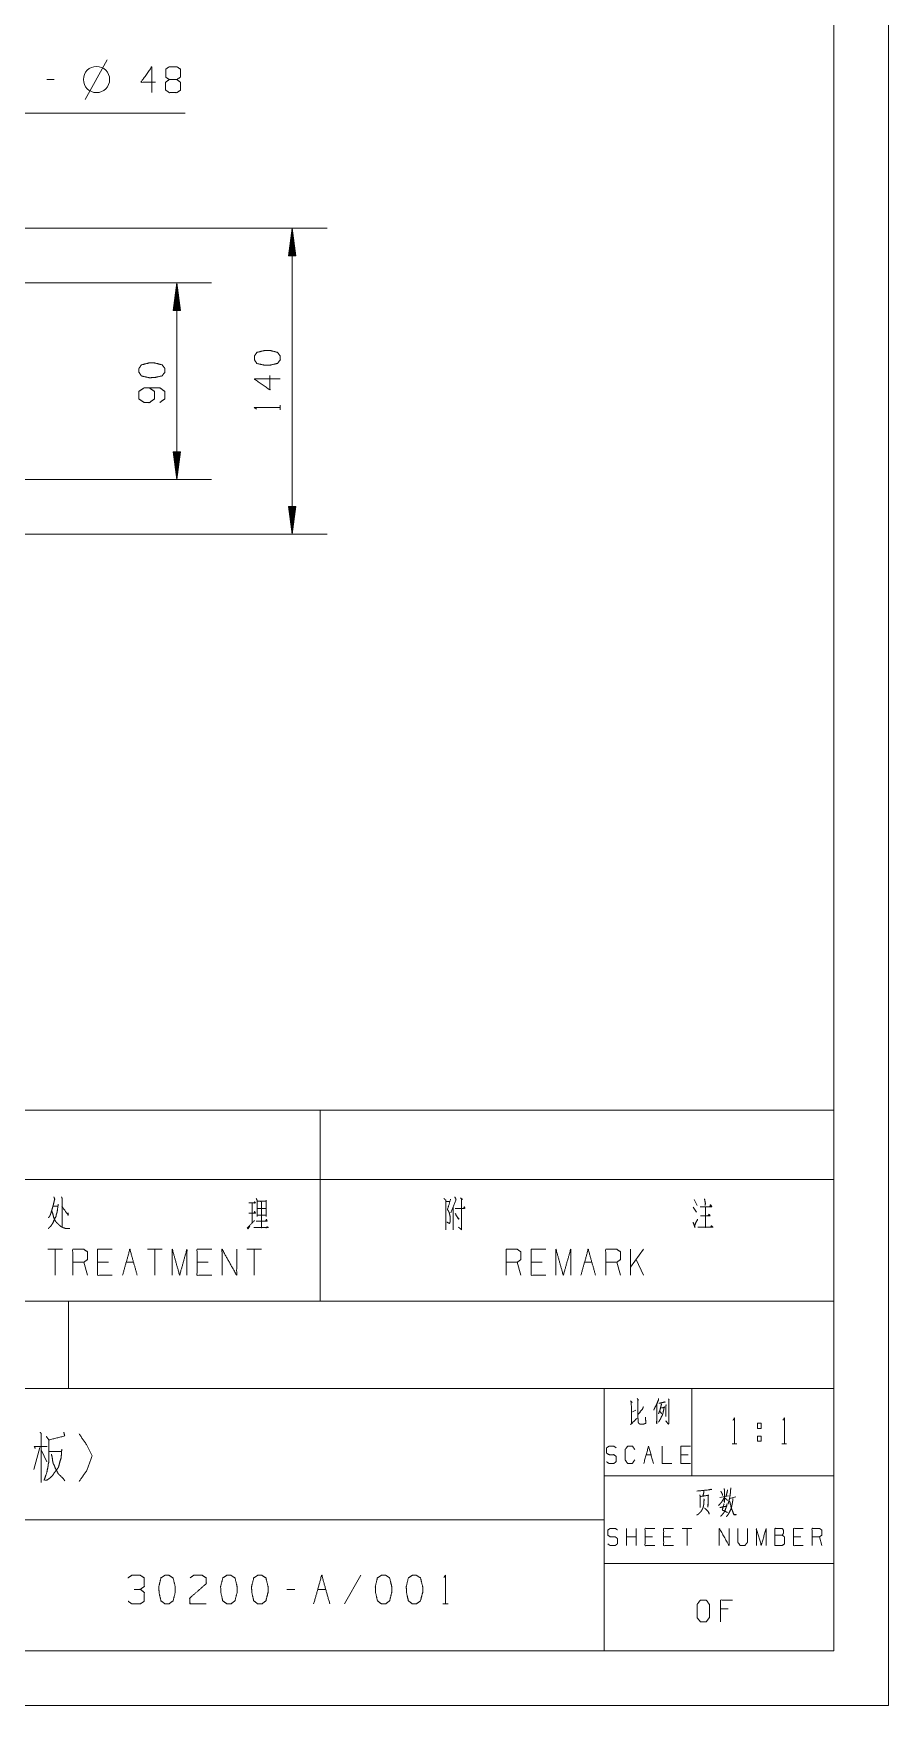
# Model space of a CAD drawing. Header units: millimetres. Extents: x 0 to 210, y 0 to 297.
# Drawn here: x 131.8 to 210, y 0 to 153 of the extents above; entities that cross this region are included whole.
import ezdxf

# ---------------------------------------------------------------- set-up
doc = ezdxf.new("R2010")
doc.units = ezdxf.units.MM
doc.layers.add('101', color=7, linetype='Continuous', true_color=0xffffff)

msp = doc.modelspace()

# ---------------------------------------------------------------- linework, layer by layer
at = {"layer": '101', "color": 133, "linetype": 'Continuous', "lineweight": 18}
for p, q in [((210, 0), (210, 297)), ((205, 5), (205, 292)), ((25, 37), (205, 37)), ((135, 37), (135, 29)), ((25, 29), (205, 29)), ((184, 29), (184, 5)), ((192, 29), (192, 21)), ((184, 21), (205, 21)), ((75, 17), (184, 17)), ((184, 13), (205, 13)), ((25, 5), (205, 5)), ((25, 5), (205, 5)), ((0, 0), (210, 0))]:
    msp.add_line(p, q, dxfattribs=at)
at = {"layer": '101', "color": 72, "linetype": 'Continuous', "lineweight": 18}
for p, q in [((136.52, 146.9), (138.52, 150.55)), ((133.68, 148.74), (133.01, 148.74)), ((154.37, 118.52), (154.37, 118.94)), ((128, 54.46), (158, 54.46)), ((158, 54.46), (205, 54.46)), ((158, 54.46), (158, 48.11)), ((205, 54.46), (205, 48.11)), ((128, 48.11), (158, 48.11)), ((158, 48.11), (158, 37)), ((158, 48.11), (205, 48.11)), ((205, 48.11), (205, 37)), ((151.81, 45.95), (151.81, 44.13)), ((169.52, 46.1), (169.87, 46.1)), ((170.84, 46.45), (171.02, 46.3)), ((192.21, 46.3), (192.51, 45.75)), ((133.6, 45.68), (134.03, 45.68)), ((152.25, 45.48), (153.03, 45.48)), ((170.17, 45.6), (170.17, 43.53)), ((192.12, 45.6), (192.42, 45.12)), ((134.45, 41.74), (133.11, 41.74)), ((133.78, 41.74), (133.78, 39.36)), ((143.56, 41.74), (142.21, 41.74)), ((142.88, 41.74), (142.88, 39.36)), ((152.66, 41.74), (151.32, 41.74)), ((151.99, 41.74), (151.99, 39.36)), ((187.58, 41.74), (186.41, 40.09)), ((186.41, 39.36), (186.41, 41.74)), ((136.73, 39.36), (136.39, 40.56)), ((138.67, 40.56), (137.66, 40.56)), ((140.27, 40.56), (140.94, 40.56)), ((147.77, 40.56), (146.76, 40.56)), ((176.37, 39.36), (176.04, 40.56)), ((178.31, 40.56), (177.31, 40.56)), ((182.19, 40.56), (182.87, 40.56)), ((185.48, 39.36), (185.14, 40.56)), ((187.58, 39.36), (186.91, 40.79)), ((128, 37), (158, 37)), ((158, 37), (205, 37)), ((186.57, 26.88), (186.89, 27.01)), ((198.01, 24.65), (198.01, 24.18)), ((198.01, 24.65), (198.35, 24.65)), ((132.37, 23.6), (131.84, 21.59)), ((132.54, 23.32), (133.01, 22.3)), ((133.21, 23.24), (134.32, 23.24)), ((187.83, 22.95), (188.27, 22.95)), ((191.67, 22.95), (191, 22.95)), ((195.7, 23.93), (196.13, 23.93)), ((200.25, 23.93), (200.68, 23.93)), ((194.57, 19.02), (195.36, 19.18)), ((195.48, 18.95), (196.02, 19.08)), ((186.03, 14.64), (186.03, 16.21)), ((186.92, 15.43), (186.03, 15.43)), ((186.92, 14.64), (186.92, 16.21)), ((188.4, 15.43), (187.73, 15.43)), ((190.09, 15.43), (189.43, 15.43)), ((192.01, 16.21), (191.12, 16.21)), ((191.57, 16.21), (191.57, 14.64)), ((201.97, 15.43), (201.31, 15.43)), ((203.89, 14.64), (203.67, 15.43)), ((161.73, 11.92), (160.25, 9.3)), ((155.7, 10.63), (154.96, 10.63)), ((157.79, 10.63), (158.53, 10.63)), ((169.24, 9.3), (169.71, 9.3)), ((195.32, 8.85), (194.63, 8.85))]:
    msp.add_line(p, q, dxfattribs=at)
at = {"layer": '101', "color": 22, "linetype": 'Continuous', "lineweight": 18}
for p, q in [((127.68, 145.65), (145.67, 145.65)), ((129.33, 135.14), (158.64, 135.14)), ((155.46, 135.14), (155.13, 132.6)), ((155.44, 132.6), (155.44, 134.95)), ((155.8, 132.6), (155.46, 135.14)), ((155.46, 135.14), (155.46, 107.14)), ((155.49, 132.6), (155.49, 134.95)), ((155.24, 132.6), (155.24, 133.4)), ((155.29, 132.6), (155.29, 133.79)), ((155.34, 132.6), (155.34, 134.18)), ((155.39, 132.6), (155.39, 134.56)), ((155.54, 132.6), (155.54, 134.56)), ((155.59, 132.6), (155.59, 134.18)), ((155.64, 132.6), (155.64, 133.79)), ((155.69, 132.6), (155.69, 133.4)), ((155.13, 132.6), (155.13, 132.63)), ((155.13, 132.6), (155.13, 132.63)), ((155.13, 132.6), (155.8, 132.6)), ((155.19, 132.6), (155.19, 133.02)), ((155.74, 132.6), (155.74, 133.02)), ((155.79, 132.6), (155.79, 132.63)), ((155.79, 132.6), (155.79, 132.63)), ((88.09, 130.14), (148.08, 130.14)), ((144.9, 130.14), (144.57, 127.6)), ((145.24, 127.6), (144.9, 130.14)), ((144.9, 112.14), (144.9, 130.14)), ((144.73, 127.6), (144.73, 128.79)), ((144.78, 127.6), (144.78, 129.18)), ((144.83, 127.6), (144.83, 129.56)), ((144.88, 127.6), (144.88, 129.95)), ((144.93, 127.6), (144.93, 129.95)), ((144.98, 127.6), (144.98, 129.56)), ((145.03, 127.6), (145.03, 129.18)), ((145.08, 127.6), (145.08, 128.79)), ((144.57, 127.6), (144.57, 127.63)), ((144.57, 127.6), (144.57, 127.63)), ((144.57, 127.6), (145.24, 127.6)), ((144.62, 127.6), (144.62, 128.02)), ((144.67, 127.6), (144.67, 128.4)), ((145.13, 127.6), (145.13, 128.4)), ((145.18, 127.6), (145.18, 128.02)), ((145.23, 127.6), (145.23, 127.63)), ((145.23, 127.6), (145.23, 127.63)), ((144.57, 114.68), (144.57, 114.65)), ((145.24, 114.68), (144.57, 114.68)), ((144.57, 114.68), (144.57, 114.65)), ((144.57, 114.68), (144.9, 112.14)), ((144.62, 114.68), (144.62, 114.26)), ((144.67, 114.68), (144.67, 113.88)), ((144.73, 114.68), (144.73, 113.49)), ((144.78, 114.68), (144.78, 113.1)), ((144.83, 114.68), (144.83, 112.72)), ((144.88, 114.68), (144.88, 112.33)), ((144.9, 112.14), (145.24, 114.68)), ((144.93, 114.68), (144.93, 112.33)), ((144.98, 114.68), (144.98, 112.72)), ((145.03, 114.68), (145.03, 113.1)), ((145.08, 114.68), (145.08, 113.49)), ((145.13, 114.68), (145.13, 113.88)), ((145.18, 114.68), (145.18, 114.26)), ((145.23, 114.68), (145.23, 114.65)), ((145.23, 114.68), (145.23, 114.65)), ((88.09, 112.14), (148.08, 112.14)), ((155.8, 109.68), (155.13, 109.68)), ((155.13, 109.68), (155.13, 109.65)), ((155.13, 109.68), (155.46, 107.14)), ((155.13, 109.68), (155.13, 109.65)), ((155.19, 109.68), (155.19, 109.26)), ((155.24, 109.68), (155.24, 108.88)), ((155.29, 109.68), (155.29, 108.49)), ((155.34, 109.68), (155.34, 108.1)), ((155.39, 109.68), (155.39, 107.72)), ((155.44, 109.68), (155.44, 107.33)), ((155.46, 107.14), (155.8, 109.68)), ((155.49, 109.68), (155.49, 107.33)), ((155.54, 109.68), (155.54, 107.72)), ((155.59, 109.68), (155.59, 108.1)), ((155.64, 109.68), (155.64, 108.49)), ((155.69, 109.68), (155.69, 108.88)), ((155.74, 109.68), (155.74, 109.26)), ((155.79, 109.68), (155.79, 109.65)), ((155.79, 109.68), (155.79, 109.65)), ((129.33, 107.14), (158.64, 107.14))]:
    msp.add_line(p, q, dxfattribs=at)
at = {"layer": '101', "color": 151, "linetype": 'Continuous', "lineweight": 18}
for p, q in [((135.33, 130.14), (133.03, 130.14)), ((135.33, 112.14), (133.03, 112.14))]:
    msp.add_line(p, q, dxfattribs=at)
at = {"layer": '101', "color": 72, "linetype": 'Continuous', "lineweight": 18}
msp.add_circle((137.56, 148.74), 1.2, dxfattribs=at)
for points, knots in [([(142.96, 148.49), (141.62, 148.49), (142.62, 149.91), (142.62, 147.54)], [0, 0, 0.245869, 0.565295, 1, 1]), ([(144.21, 148.74), (143.89, 148.96), (143.89, 149.69), (144.21, 149.91), (144.9, 149.91), (145.24, 149.69), (145.24, 148.96), (144.9, 148.74), (144.21, 148.74), (143.87, 148.49), (143.87, 147.79), (144.21, 147.54), (144.9, 147.54), (145.24, 147.76), (145.24, 148.49), (144.9, 148.74)], [0, 0, 0.047573, 0.136085, 0.183658, 0.267815, 0.317165, 0.405677, 0.455027, 0.539185, 0.590297, 0.675756, 0.726869, 0.811026, 0.860376, 0.948888, 1, 1]), ([(154.37, 123.44), (154.12, 123.78), (153.42, 123.96), (152.95, 123.96), (152.22, 123.78), (152, 123.44), (152, 123.11), (152.22, 122.77), (152.95, 122.6), (153.42, 122.61), (154.12, 122.77), (154.37, 123.11), (154.37, 123.44)], [0, 0, 0.067526, 0.183971, 0.260584, 0.380943, 0.446141, 0.500306, 0.565504, 0.685863, 0.762529, 0.87831, 0.945835, 1, 1]), ([(143.81, 122.31), (143.56, 122.64), (142.86, 122.82), (142.39, 122.82), (141.66, 122.64), (141.44, 122.31), (141.44, 121.97), (141.66, 121.63), (142.39, 121.46), (142.86, 121.48), (143.56, 121.63), (143.81, 121.97), (143.81, 122.31)], [0, 0, 0.067526, 0.183971, 0.260583, 0.380943, 0.446141, 0.500306, 0.565504, 0.685863, 0.762528, 0.878309, 0.945835, 1, 1]), ([(153.42, 121.68), (153.42, 120.34), (152, 121.35), (154.37, 121.35)], [0, 0, 0.245869, 0.565295, 1, 1]), ([(143.34, 119.2), (143.81, 119.52), (143.81, 120.21), (143.34, 120.54), (141.91, 120.54), (141.44, 120.21), (141.44, 119.52), (141.91, 119.2), (142.39, 119.18), (142.86, 119.52), (142.86, 120.21), (142.39, 120.54)], [0, 0, 0.076856, 0.169525, 0.247728, 0.439296, 0.5175, 0.610168, 0.687025, 0.750925, 0.829128, 0.921797, 1, 1]), ([(152.2, 118.59), (152, 118.73), (154.37, 118.73)], [0, 0, 0.093491, 1, 1]), ([(133.65, 46.55), (133.74, 46.33), (133.65, 46), (133.62, 45.83), (133.55, 45.6), (133.48, 45.35), (133.41, 45.12), (133.35, 44.93), (133.27, 44.77), (133.16, 44.6)], [0, 0, 0.116543, 0.278922, 0.364994, 0.478699, 0.603955, 0.717661, 0.817415, 0.901348, 1, 1]), ([(134.36, 46.53), (134.43, 46.35), (134.43, 43.83)], [0, 0, 0.06955, 1, 1]), ([(151.49, 45.98), (152.1, 45.98), (152.02, 46.08), (151.99, 45.95)], [0, 0, 0.704249, 0.847765, 1, 1]), ([(152.17, 46.38), (152.25, 46.22), (152.25, 44.73), (152.25, 44.85), (153.07, 44.85), (153.07, 44.73), (153.07, 46.22), (153.07, 46.13), (152.25, 46.13), (152.64, 46.13), (152.64, 43.73), (151.94, 43.73), (153.28, 43.73), (153.19, 43.78), (153.17, 43.83), (153.07, 43.67)], [0, 0, 0.016858, 0.162099, 0.174203, 0.252928, 0.265032, 0.410274, 0.419956, 0.498682, 0.536333, 0.76872, 0.837177, 0.967246, 0.977078, 0.982212, 1, 1]), ([(169.34, 46.38), (169.5, 46.22), (169.5, 43.53)], [0, 0, 0.074912, 1, 1]), ([(169.94, 46.33), (169.66, 45.37), (169.77, 45.2), (169.84, 45.02), (169.91, 44.68), (169.91, 44.25), (169.84, 44.1), (169.59, 44.23)], [0, 0, 0.379816, 0.458223, 0.530548, 0.667372, 0.830226, 0.89377, 1, 1]), ([(170.33, 46.53), (170.44, 46.3), (169.96, 45.08)], [0, 0, 0.1591, 1, 1]), ([(170.95, 46.35), (170.95, 43.53), (170.68, 43.75)], [0, 0, 0.890401, 1, 1]), ([(193.17, 46.35), (193.26, 45.87), (193.27, 45.98), (193.22, 45.75)], [0, 0, 0.592187, 0.716659, 1, 1]), ([(134.06, 45.85), (133.95, 45.12), (133.88, 44.9), (133.85, 44.73), (133.74, 44.55), (133.65, 44.35), (133.6, 44.2), (133.48, 44), (133.37, 43.85), (133.14, 43.63)], [0, 0, 0.296654, 0.39214, 0.464421, 0.547268, 0.635794, 0.700206, 0.795423, 0.869796, 1, 1]), ([(133.48, 45.2), (133.55, 45.02), (133.6, 44.83), (133.64, 44.65), (133.81, 44.3), (133.9, 44.2), (134.15, 43.95), (134.29, 43.83), (134.47, 43.73), (134.71, 43.65), (134.94, 43.65), (135.12, 43.63)], [0, 0, 0.075193, 0.157622, 0.228748, 0.384953, 0.438117, 0.578252, 0.653438, 0.734338, 0.837349, 0.928887, 1, 1]), ([(134.4, 45.65), (134.98, 44.85), (134.98, 45.08)], [0, 0, 0.814823, 1, 1]), ([(151.57, 43.85), (151.41, 43.6), (151.34, 43.67), (152.02, 44.38)], [0, 0, 0.214442, 0.289032, 1, 1]), ([(151.48, 45.05), (152.1, 45.05), (152.02, 45.2), (151.99, 45.08)], [0, 0, 0.676568, 0.857927, 1, 1]), ([(152.17, 44.3), (153.17, 44.3), (153.1, 44.48), (153.03, 44.33)], [0, 0, 0.739677, 0.87825, 1, 1]), ([(170.35, 45.48), (171.27, 45.48), (171.2, 45.62), (171.14, 45.5)], [0, 0, 0.752925, 0.888766, 1, 1]), ([(170.37, 45), (170.68, 44.48), (170.7, 44.58), (170.61, 44.6)], [0, 0, 0.760435, 0.886228, 1, 1]), ([(192.12, 44.23), (192.3, 43.73), (192.27, 43.95), (192.53, 44.48)], [0, 0, 0.393933, 0.563116, 1, 1]), ([(193.26, 45.6), (193.26, 43.75), (192.55, 43.75), (193.94, 43.75), (193.8, 43.9), (193.71, 43.75)], [0, 0, 0.426897, 0.590045, 0.912257, 0.959827, 1, 1]), ([(192.78, 45.62), (193.84, 45.62), (193.71, 45.83), (193.66, 45.65)], [0, 0, 0.717264, 0.876322, 1, 1]), ([(192.8, 44.8), (193.68, 44.8), (193.59, 44.95), (193.5, 44.83)], [0, 0, 0.729814, 0.873584, 1, 1]), ([(135.38, 39.36), (135.38, 41.74), (136.39, 41.74), (136.73, 41.51), (136.73, 40.79), (136.39, 40.56), (135.38, 40.56)], [0, 0, 0.400952, 0.571035, 0.639278, 0.761674, 0.829917, 1, 1]), ([(139, 39.36), (137.66, 39.36), (137.66, 41.74), (139, 41.74)], [0, 0, 0.26539, 0.73461, 1, 1]), ([(139.94, 39.36), (140.61, 41.74), (141.28, 39.36)], [0, 0, 0.5, 1, 1]), ([(144.49, 39.36), (144.49, 41.74), (145.16, 39.36), (145.83, 41.74), (145.83, 39.36)], [0, 0, 0.245192, 0.5, 0.754808, 1, 1]), ([(148.11, 39.36), (146.76, 39.36), (146.76, 41.74), (148.11, 41.74)], [0, 0, 0.26539, 0.73461, 1, 1]), ([(149.04, 39.36), (149.04, 41.74), (150.38, 39.36), (150.38, 41.74)], [0, 0, 0.317574, 0.682426, 1, 1]), ([(175.03, 39.36), (175.03, 41.74), (176.04, 41.74), (176.37, 41.51), (176.37, 40.79), (176.04, 40.56), (175.03, 40.56)], [0, 0, 0.400951, 0.571036, 0.639278, 0.761673, 0.829915, 1, 1]), ([(178.65, 39.36), (177.31, 39.36), (177.31, 41.74), (178.65, 41.74)], [0, 0, 0.265392, 0.734608, 1, 1]), ([(179.58, 39.36), (179.58, 41.74), (180.25, 39.36), (180.93, 41.74), (180.93, 39.36)], [0, 0, 0.245192, 0.5, 0.754808, 1, 1]), ([(184.13, 39.36), (184.13, 41.74), (185.14, 41.74), (185.48, 41.51), (185.48, 40.79), (185.14, 40.56), (184.13, 40.56)], [0, 0, 0.400951, 0.571036, 0.639278, 0.761673, 0.829915, 1, 1]), ([(186.41, 27.86), (186.56, 27.73), (186.47, 27.77), (186.5, 25.79), (186.41, 25.7), (186.97, 26.26)], [0, 0, 0.060255, 0.090729, 0.71461, 0.752496, 1, 1]), ([(187.01, 28.09), (187.13, 27.94), (187.08, 27.98), (187.08, 27.55), (187.08, 26.72), (187.08, 26.43), (187.08, 26.33), (187.1, 25.93), (187.14, 25.83), (187.2, 25.77), (187.33, 25.73), (187.6, 25.75), (187.79, 25.81), (187.8, 25.83), (187.77, 26.37)], [0, 0, 0.050888, 0.067372, 0.186119, 0.412301, 0.491466, 0.519738, 0.627249, 0.657961, 0.681273, 0.718989, 0.79117, 0.845839, 0.852764, 1, 1]), ([(188.97, 28.09), (188.96, 27.98), (188.78, 27.53), (188.63, 27.26), (188.52, 27.01)], [0, 0, 0.089069, 0.504979, 0.766001, 1, 1]), ([(189.22, 27.61), (189.23, 27.57), (189.16, 27.28), (189.09, 27.01), (189.01, 26.82), (188.96, 26.68)], [0, 0, 0.044894, 0.350479, 0.635591, 0.840224, 1, 1]), ([(188.99, 27.67), (189.01, 27.65), (189.04, 27.65), (189.56, 27.77), (189.51, 27.77), (189.44, 27.73)], [0, 0, 0.049781, 0.090425, 0.822292, 0.883256, 1, 1]), ([(189.86, 28.06), (189.92, 27.98), (189.89, 27.96), (189.91, 25.91), (189.91, 25.89), (189.89, 25.77), (189.86, 25.73), (189.63, 26.04), (189.86, 25.75), (189.89, 25.83)], [0, 0, 0.031371, 0.042462, 0.676474, 0.682878, 0.721568, 0.737253, 0.857567, 0.972831, 1, 1]), ([(187.08, 26.62), (187.51, 27.15), (187.58, 27.34)], [0, 0, 0.77398, 1, 1]), ([(188.81, 27.53), (188.8, 25.77), (188.78, 25.89), (188.78, 25.91), (188.8, 26.1)], [0, 0, 0.841012, 0.900786, 0.910681, 1, 1]), ([(189.22, 27.22), (189.51, 27.28), (189.48, 27.34), (189.45, 27.11), (189.4, 26.91), (189.37, 26.74), (189.31, 26.57), (189.23, 26.43), (189.16, 26.26), (189.09, 26.14), (189.01, 25.99), (188.96, 25.93)], [0, 0, 0.158182, 0.194476, 0.315843, 0.429568, 0.518472, 0.611327, 0.697145, 0.792857, 0.869066, 0.954883, 1, 1]), ([(189.07, 26.91), (189.2, 26.78), (189.23, 26.68)], [0, 0, 0.6273, 1, 1]), ([(189.64, 27.51), (189.67, 27.46), (189.64, 27.44), (189.64, 26.45), (189.63, 26.55), (189.64, 26.68)], [0, 0, 0.038712, 0.066084, 0.824707, 0.904517, 1, 1]), ([(195.77, 26.1), (195.91, 26.3), (195.91, 23.93)], [0, 0, 0.09349, 1, 1]), ([(200.33, 26.1), (200.47, 26.3), (200.47, 23.93)], [0, 0, 0.09349, 1, 1]), ([(132.4, 25.01), (132.51, 24.86), (132.51, 20.41)], [0, 0, 0.04155, 1, 1]), ([(134.57, 25.01), (134.65, 24.66), (133.21, 24.3), (132.96, 24.62)], [0, 0, 0.161319, 0.821661, 1, 1]), ([(135.96, 24.86), (136.68, 23.83), (137.15, 22.85), (136.68, 21.51), (135.96, 20.49)], [0, 0, 0.24977, 0.467357, 0.75023, 1, 1]), ([(198.01, 25.35), (198.01, 25.83), (198.35, 25.83), (198.35, 25.35), (198.01, 25.35)], [0, 0, 0.292908, 0.5, 0.792908, 1, 1]), ([(198.35, 24.65), (198.35, 24.18), (198.01, 24.18)], [0, 0, 0.585816, 1, 1]), ([(131.95, 23.52), (131.87, 23.71), (133.04, 23.71)], [0, 0, 0.154625, 1, 1]), ([(133.21, 24.3), (133.21, 22.3), (133.15, 22.1), (133.12, 21.86), (133.01, 21.31), (132.76, 20.6)], [0, 0, 0.533406, 0.587752, 0.65094, 0.800323, 1, 1]), ([(134.38, 23.44), (134.35, 22.97), (134.32, 22.65), (134.21, 22.3), (134.13, 21.98), (134.07, 21.78), (133.9, 21.55), (133.71, 21.31), (133.54, 21.04), (133.32, 20.84), (133.07, 20.64), (132.9, 20.6)], [0, 0, 0.139341, 0.232436, 0.341789, 0.437727, 0.497957, 0.583134, 0.67329, 0.768168, 0.855677, 0.94948, 1, 1]), ([(133.43, 23.01), (133.51, 22.69), (133.54, 22.41), (133.6, 22.14), (133.71, 21.94), (133.79, 21.71), (133.93, 21.47), (134.07, 21.19), (134.24, 21.04), (134.35, 20.92), (134.52, 20.76), (134.65, 20.56)], [0, 0, 0.116119, 0.214831, 0.315026, 0.395621, 0.484907, 0.582613, 0.692638, 0.774441, 0.832284, 0.914087, 1, 1]), ([(184.2, 22.3), (184.42, 22.15), (184.88, 22.15), (185.1, 22.32), (185.1, 22.78), (184.88, 22.95), (184.43, 22.95), (184.2, 23.09), (184.2, 23.57), (184.43, 23.72), (184.88, 23.72), (185.1, 23.57)], [0, 0, 0.068033, 0.184053, 0.254519, 0.372335, 0.442802, 0.555844, 0.62637, 0.748394, 0.81892, 0.931963, 1, 1]), ([(186.79, 22.47), (186.56, 22.15), (186.13, 22.15), (185.91, 22.47), (185.91, 23.41), (186.13, 23.72), (186.58, 23.72), (186.8, 23.41)], [0, 0, 0.114566, 0.243364, 0.357934, 0.638584, 0.753153, 0.88543, 1, 1]), ([(187.61, 22.15), (188.05, 23.72), (188.5, 22.15)], [0, 0, 0.499999, 1, 1]), ([(189.3, 23.72), (189.3, 22.15), (190.19, 22.15)], [0, 0, 0.638737, 1, 1]), ([(191.89, 22.15), (191, 22.15), (191, 23.72), (191.89, 23.72)], [0, 0, 0.265388, 0.734612, 1, 1]), ([(195.56, 19.91), (195.56, 19.78), (195.55, 19.55), (195.51, 19.27), (195.46, 18.95), (195.4, 18.71), (195.33, 18.48), (195.32, 18.42)], [0, 0, 0.081859, 0.232245, 0.425428, 0.632112, 0.800315, 0.957949, 1, 1]), ([(193.11, 18.91), (193.14, 18.79), (193.12, 18.75), (193.11, 18.46), (193.06, 18.21), (193.02, 18.06), (192.95, 17.92), (192.86, 17.77), (192.71, 17.61), (192.56, 17.48), (192.45, 17.42)], [0, 0, 0.073226, 0.098425, 0.264943, 0.409701, 0.496587, 0.589742, 0.686971, 0.813796, 0.923946, 1, 1]), ([(192.48, 19.62), (193.82, 19.76), (193.76, 19.78), (193.62, 19.76)], [0, 0, 0.865803, 0.905501, 1, 1]), ([(192.74, 19.29), (192.77, 19.12), (192.78, 18.69), (192.78, 18.11), (192.77, 18.19), (192.77, 18.33)], [0, 0, 0.119124, 0.427225, 0.837795, 0.897357, 1, 1]), ([(192.77, 19.12), (193.56, 19.24), (193.52, 19.29), (193.5, 18.93), (193.5, 18.56), (193.49, 18.33), (193.47, 18.15), (193.46, 18.23), (193.49, 18.42)], [0, 0, 0.351979, 0.378529, 0.533489, 0.697424, 0.797813, 0.880033, 0.917027, 1, 1]), ([(193.09, 19.68), (193.12, 19.55), (193.02, 19.16)], [0, 0, 0.238945, 1, 1]), ([(194.98, 19.04), (194.85, 18.81), (194.72, 18.6), (194.58, 18.44), (194.45, 18.29)], [0, 0, 0.287233, 0.555137, 0.786183, 1, 1]), ([(194.57, 18.11), (195.2, 18.25), (195.21, 18.44), (195.21, 18.35), (195.14, 18.11), (195.04, 17.84), (194.93, 17.63), (194.82, 17.51), (194.72, 17.38), (194.64, 17.32)], [0, 0, 0.304469, 0.392577, 0.431617, 0.55371, 0.68947, 0.798366, 0.878841, 0.95475, 1, 1]), ([(194.66, 19.6), (194.79, 19.37), (194.82, 19.22)], [0, 0, 0.640218, 1, 1]), ([(194.95, 18.46), (194.79, 17.88), (194.89, 17.84), (195.01, 17.8), (195.13, 17.73), (195.27, 17.65)], [0, 0, 0.529111, 0.626299, 0.735529, 0.852099, 1, 1]), ([(194.96, 19.87), (194.99, 19.72), (194.99, 18.58), (194.96, 18.73), (194.99, 18.85)], [0, 0, 0.094654, 0.823642, 0.918295, 1, 1]), ([(194.99, 19), (195.17, 18.87), (195.26, 18.77)], [0, 0, 0.613114, 1, 1]), ([(195.26, 19.72), (195.26, 19.62), (195.14, 19.14)], [0, 0, 0.174306, 1, 1]), ([(195.77, 18.95), (195.73, 18.6), (195.68, 18.35), (195.64, 18.15), (195.58, 17.96), (195.46, 17.71), (195.36, 17.53), (195.24, 17.36), (195.15, 17.28)], [0, 0, 0.194372, 0.332632, 0.448612, 0.555646, 0.70616, 0.822691, 0.933849, 1, 1]), ([(195.45, 18.69), (195.48, 18.64), (195.62, 18.06), (195.73, 17.8), (195.83, 17.51), (195.86, 17.44), (196.08, 17.46), (195.86, 17.48), (195.78, 17.61)], [0, 0, 0.026719, 0.34174, 0.493478, 0.65546, 0.691638, 0.807834, 0.92403, 1, 1]), ([(193.18, 18.06), (193.38, 17.88), (193.5, 17.75), (193.56, 17.67), (193.6, 17.51), (193.52, 17.71)], [0, 0, 0.292978, 0.473572, 0.580854, 0.762109, 1, 1]), ([(184.32, 14.79), (184.54, 14.64), (185, 14.64), (185.22, 14.8), (185.22, 15.27), (185, 15.43), (184.56, 15.43), (184.32, 15.58), (184.32, 16.06), (184.56, 16.21), (185, 16.21), (185.22, 16.06)], [0, 0, 0.068037, 0.184053, 0.254519, 0.372335, 0.442801, 0.555843, 0.62637, 0.748394, 0.81892, 0.931963, 1, 1]), ([(188.62, 14.64), (187.73, 14.64), (187.73, 16.21), (188.62, 16.21)], [0, 0, 0.265391, 0.734609, 1, 1]), ([(190.32, 14.64), (189.43, 14.64), (189.43, 16.21), (190.32, 16.21)], [0, 0, 0.265391, 0.734609, 1, 1]), ([(194.52, 14.64), (194.52, 16.21), (195.41, 14.64), (195.41, 16.21)], [0, 0, 0.317574, 0.682426, 1, 1]), ([(196.21, 16.21), (196.21, 14.95), (196.43, 14.64), (196.87, 14.64), (197.1, 14.95), (197.1, 16.21)], [0, 0, 0.33715, 0.438597, 0.557783, 0.66285, 1, 1]), ([(197.91, 14.64), (197.91, 16.21), (198.36, 14.64), (198.8, 16.21), (198.8, 14.64)], [0, 0, 0.245192, 0.5, 0.754808, 1, 1]), ([(199.61, 15.58), (199.61, 16.21), (200.28, 16.21), (200.38, 16.06), (200.38, 15.75), (200.28, 15.58), (199.61, 15.58), (199.61, 14.64), (200.26, 14.64), (200.49, 14.79), (200.49, 15.43), (200.28, 15.58)], [0, 0, 0.115918, 0.238848, 0.272469, 0.330428, 0.366583, 0.489513, 0.66339, 0.784161, 0.833486, 0.952454, 1, 1]), ([(202.2, 14.64), (201.31, 14.64), (201.31, 16.21), (202.2, 16.21)], [0, 0, 0.265388, 0.734612, 1, 1]), ([(203, 14.64), (203, 16.21), (203.67, 16.21), (203.89, 16.06), (203.89, 15.58), (203.67, 15.43), (203, 15.43)], [0, 0, 0.400954, 0.571038, 0.639279, 0.761675, 0.829916, 1, 1]), ([(141.56, 10.63), (141.93, 10.88), (141.93, 11.68), (141.56, 11.92), (140.8, 11.92), (140.43, 11.68)], [0, 0, 0.153876, 0.429853, 0.583729, 0.846124, 1, 1]), ([(144.19, 9.3), (144.56, 9.58), (144.76, 10.35), (144.76, 10.88), (144.56, 11.68), (144.19, 11.92), (143.82, 11.92), (143.45, 11.68), (143.26, 10.88), (143.28, 10.35), (143.45, 9.58), (143.82, 9.3), (144.19, 9.3)], [0, 0, 0.067525, 0.183971, 0.260583, 0.380943, 0.446141, 0.500305, 0.565504, 0.685863, 0.762529, 0.878309, 0.945836, 1, 1]), ([(146.11, 11.68), (146.46, 11.92), (147.22, 11.92), (147.59, 11.68), (147.59, 11.15), (146.09, 9.83), (146.11, 9.3), (147.59, 9.3)], [0, 0, 0.069693, 0.192977, 0.265274, 0.350227, 0.67474, 0.759752, 1, 1]), ([(149.85, 9.3), (150.22, 9.58), (150.42, 10.35), (150.42, 10.88), (150.22, 11.68), (149.85, 11.92), (149.48, 11.92), (149.11, 11.68), (148.91, 10.88), (148.93, 10.35), (149.11, 9.58), (149.48, 9.3), (149.85, 9.3)], [0, 0, 0.067526, 0.183972, 0.260584, 0.380944, 0.446142, 0.500307, 0.565504, 0.685864, 0.762529, 0.87831, 0.945836, 1, 1]), ([(152.68, 9.3), (153.05, 9.58), (153.25, 10.35), (153.25, 10.88), (153.05, 11.68), (152.68, 11.92), (152.31, 11.92), (151.94, 11.68), (151.74, 10.88), (151.76, 10.35), (151.94, 9.58), (152.31, 9.3), (152.68, 9.3)], [0, 0, 0.067526, 0.183972, 0.260584, 0.380944, 0.446143, 0.500307, 0.565505, 0.685864, 0.76253, 0.87831, 0.945836, 1, 1]), ([(157.42, 9.3), (158.16, 11.92), (158.9, 9.3)], [0, 0, 0.5, 1, 1]), ([(164, 9.3), (164.37, 9.58), (164.56, 10.35), (164.56, 10.88), (164.37, 11.68), (164, 11.92), (163.62, 11.92), (163.25, 11.68), (163.06, 10.88), (163.08, 10.35), (163.25, 9.58), (163.62, 9.3), (164, 9.3)], [0, 0, 0.067525, 0.183971, 0.260583, 0.380942, 0.44614, 0.500306, 0.565504, 0.685863, 0.762528, 0.878309, 0.945834, 1, 1]), ([(166.82, 9.3), (167.19, 9.58), (167.39, 10.35), (167.39, 10.88), (167.19, 11.68), (166.82, 11.92), (166.45, 11.92), (166.08, 11.68), (165.89, 10.88), (165.91, 10.35), (166.08, 9.58), (166.45, 9.3), (166.82, 9.3)], [0, 0, 0.067525, 0.183971, 0.260583, 0.380942, 0.44614, 0.500306, 0.565504, 0.685863, 0.762528, 0.878309, 0.945834, 1, 1]), ([(169.32, 11.7), (169.48, 11.92), (169.48, 9.3)], [0, 0, 0.093489, 1, 1]), ([(140.45, 9.55), (140.8, 9.3), (141.56, 9.3), (141.93, 9.55), (141.93, 10.35), (141.56, 10.63), (140.99, 10.63)], [0, 0, 0.124122, 0.343687, 0.472447, 0.703377, 0.836734, 1, 1]), ([(192.78, 7.67), (193.34, 7.67), (193.62, 8.06), (193.62, 9.24), (193.34, 9.64), (192.78, 9.64), (192.49, 9.24), (192.49, 8.06), (192.78, 7.67)], [0, 0, 0.102686, 0.191621, 0.409478, 0.498413, 0.601099, 0.691621, 0.909478, 1, 1]), ([(194.63, 7.67), (194.63, 9.64), (195.74, 9.64)], [0, 0, 0.638731, 1, 1])]:
    msp.add_open_spline(points, degree=1, knots=knots, dxfattribs=at)
msp.add_open_spline([(181.86, 39.36), (182.53, 41.74), (183.2, 39.36)], degree=1, dxfattribs=at)

doc.saveas('drawing.dxf')
